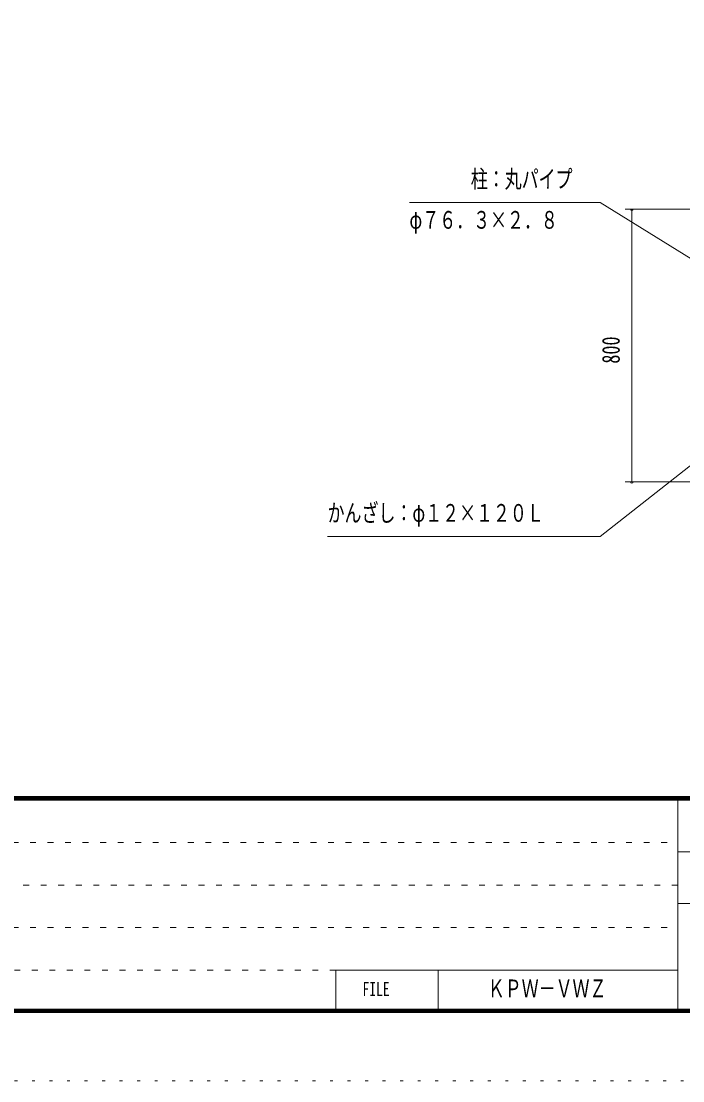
# Model space of a CAD drawing. Units: millimetres, scale not verified. Extents: x -37128 to 37128, y -29862 to 29862.
# Drawn here: x 15057 to 21850, y 462 to 11347 of the extents above; entities that cross this region are included whole.
import ezdxf
from ezdxf.enums import TextEntityAlignment as Align

# ---------------------------------------------------------------- set-up
doc = ezdxf.new("R2010")
doc.units = ezdxf.units.MM
doc.header["$LTSCALE"] = 60
doc.linetypes.add('USER1', pattern=[3, 1, -2])
doc.linetypes.add('USER4', pattern=[3, 0.5, -2.5])
doc.layers.add('0-1_0-F', color=7, linetype='Continuous')
for name, color, linetype, lineweight in [('0-A_2-5DIM', 3, 'Continuous', 18), ('0-C_F-F', 6, 'Continuous', 18), ('0-D_F-E_J_ADD', 3, 'USER4', 18)]:
    doc.layers.add(name, color=color, linetype=linetype, lineweight=lineweight)
doc.styles.add('ＭＳ ゴシック', font='')
doc.styles.get('ＭＳ ゴシック').set_extended_font_data('MS Gothic')

msp = doc.modelspace()

# ---------------------------------------------------------------- linework, layer by layer
at = {"layer": '0-A_2-5DIM'}
for p, q in [((21256.93, 9415.22), (21977.96, 9415.22)), ((21340.94, 9415.22), (21312.94, 9415.22)), ((21326.94, 6615.22), (21326.94, 9415.22)), ((21256.93, 6615.22), (21977.96, 6615.22)), ((21340.94, 6615.22), (21312.94, 6615.22))]:
    msp.add_line(p, q, dxfattribs=at)
for points in [[(19042.96, 9485.22), (21002.96, 9485.22), (23327.6, 8043.52)], [(23444.45, 7975.4), (21002.95, 6055.22), (18202.95, 6055.22)]]:
    msp.add_lwpolyline(points, dxfattribs=at)
for centre in [(21326.94, 9415.22), (21326.94, 6615.22)]:
    msp.add_arc(centre, 14, 180, 0, dxfattribs=at)
at = {"layer": '0-C_F-F', "color": 5}
for p, q in [((36393.07, 3381.32), (-3716.93, 3381.32)), ((-3716.93, 3377.82), (36393.07, 3377.82)), ((36393.07, 3374.32), (-3716.93, 3374.32)), ((-3716.93, 3370.82), (36393.07, 3370.82)), ((36393.07, 3367.32), (-3716.93, 3367.32)), ((-3716.93, 3363.82), (36393.07, 3363.82)), ((36393.07, 3360.32), (-3716.93, 3360.32)), ((-3716.93, 3356.82), (36393.07, 3356.82)), ((36393.07, 3353.32), (-3716.93, 3353.32)), ((-3716.93, 3349.82), (36393.07, 3349.82)), ((36393.07, 3346.32), (-3716.93, 3346.32)), ((21798.07, 1162.32), (21798.07, 3346.32)), ((27118.07, 2814.32), (21798.07, 2814.32)), ((21798.07, 2282.32), (27118.07, 2282.32)), ((18286.87, 1599.12), (21798.07, 1599.12)), ((18286.87, 1599.12), (18286.87, 1162.32)), ((19336.87, 1162.32), (19336.87, 1599.12))]:
    msp.add_line(p, q, dxfattribs=at)
at = {"layer": '0-C_F-F', "linetype": 'USER1'}
for p, q in [((-3751.93, 2909.52), (21798.07, 2909.52)), ((21798.07, 2472.72), (-3751.93, 2472.72)), ((-3751.93, 2035.92), (21798.07, 2035.92)), ((18286.87, 1599.12), (-3751.93, 1599.12))]:
    msp.add_line(p, q, dxfattribs=at)
at = {"layer": '0-C_F-F', "color": 5}
for points in [[(36428.07, 1162.32), (36428.07, 29302.32), (-3751.93, 29302.32), (-3751.93, 1162.32)], [(36424.56, 1165.82), (-3748.43, 1165.82), (-3748.43, 29298.82), (36424.56, 29298.82)], [(36421.07, 1169.32), (36421.07, 29295.32), (-3744.93, 29295.32), (-3744.93, 1169.32)], [(36417.57, 1172.82), (36417.57, 29291.82), (-3741.43, 29291.82), (-3741.43, 1172.82)], [(36414.07, 1176.32), (36414.07, 29288.31), (-3737.93, 29288.31), (-3737.93, 1176.32)], [(36410.57, 1179.82), (36410.57, 29284.82), (-3734.43, 29284.82), (-3734.43, 1179.82)], [(36407.06, 1183.32), (-3730.93, 1183.32), (-3730.93, 29281.32), (36407.06, 29281.32)], [(36403.57, 1186.82), (-3727.43, 1186.82), (-3727.43, 29277.82), (36403.57, 29277.82)], [(36400.07, 1190.32), (36400.07, 29274.32), (-3723.93, 29274.32), (-3723.93, 1190.32)], [(36396.57, 1193.82), (-3720.43, 1193.82), (-3720.43, 29270.82), (36396.57, 29270.82)], [(36393.07, 1197.32), (36393.07, 29267.32), (-3716.93, 29267.32), (-3716.93, 1197.32)]]:
    msp.add_lwpolyline(points, close=True, dxfattribs=at)
at = {"layer": '0-D_F-E_J_ADD', "color": 5}
msp.add_lwpolyline([(37128.07, 462.32), (37128.07, 29862.32), (-4451.93, 29862.32), (-4451.93, 462.32)], close=True, dxfattribs=at)

# ---------------------------------------------------------------- texts
at = {"layer": '0-1_0-F', "style": 'ＭＳ ゴシック', "width": 0.7}
msp.add_text('ＫＰＷ－ＶＷＺ', height=182.3, dxfattribs=at).set_placement((19847.3, 1265.59), align=Align.BOTTOM_LEFT)
at = {"layer": '0-A_2-5DIM', "color": 7, "style": 'ＭＳ ゴシック', "width": 0.7}
for s, p in [('柱：丸パイプ', (19672.96, 9580.09)), ('φ７６．３×２．８', (19042.96, 9160.09)), ('かんざし：φ１２×１２０Ｌ', (18202.95, 6150.09))]:
    msp.add_text(s, height=182.3, dxfattribs=at).set_placement(p, align=Align.BOTTOM_LEFT)
at = {"layer": '0-A_2-5DIM', "color": 7, "style": 'ＭＳ ゴシック', "width": 0.75}
msp.add_text('800', height=182.3, rotation=90, dxfattribs=at).set_placement((21256.94, 7829.22), align=Align.BOTTOM_LEFT)
at = {"layer": '0-C_F-F', "color": 7, "style": 'ＭＳ ゴシック', "width": 0.7}
msp.add_text('FILE', height=145.9, dxfattribs=at).set_placement((18561.62, 1288.61), align=Align.BOTTOM_LEFT)

doc.saveas('drawing.dxf')
